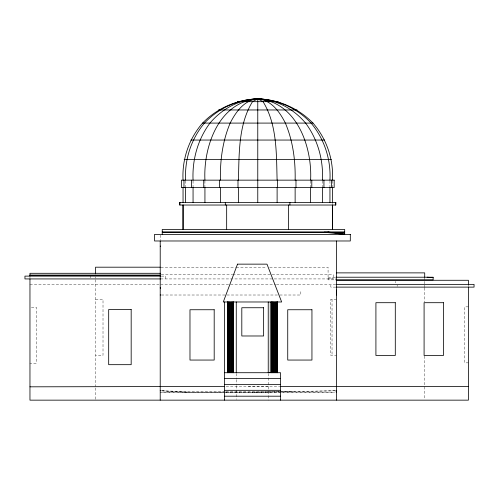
<?xml version="1.0" encoding="UTF-8"?>
<svg xmlns="http://www.w3.org/2000/svg" width="499" height="499" viewBox="0 0 499 499"><rect width="100%" height="100%" fill="white"/><g stroke="black" fill="none" stroke-linecap="round" stroke-linejoin="round"><path stroke-width="0.37" stroke-dasharray="2.5 1.87" d="M279.091 391.921L256.898 392.37L160.216 392.37M279.864 391.902L336.189 390.761L251.77 392.152M248.352 386.825L268.237 386.706M160.878 267.19L235.534 267.19M236.308 267.19L266.684 267.19M269.747 267.19L328.074 267.19L328.074 279.845L336.494 279.845M161.227 274.587L232.422 274.587M232.827 274.587L333.213 274.587L333.213 278.929M161.302 276.115L165.593 276.115L165.593 278.929M328.074 277.219L335.839 277.219M160.584 278.929L335.839 278.929M29.959 284.368L159.038 284.43M160.584 284.43L229.777 284.43M230.557 284.43L275.648 284.43M276.427 284.43L336.494 284.43M335.79 287.125L330.849 287.125L330.849 284.368M161.364 295.009L279.01 295.009M279.789 295.009L300.822 295.009L300.822 290.056M95.552 299.331L103.012 299.331L103.012 355.325L95.552 355.325M336.494 299.331L330.75 299.331L330.75 355.325L336.494 355.325M468.405 306.854L464.675 306.854L464.675 362.854L468.405 362.854M31.387 307.234L36.377 307.234L36.377 363.235L29.959 363.235M226.128 386.451L279.758 386.444M225.205 391.634L187.799 391.634L161.239 390.786L188.004 392.12M225.985 391.634L293 391.634M160.216 392.152L225.348 392.12M226.047 392.152L280.625 392.12M281.399 392.12L334.648 392.12M225.274 392.582L190.269 392.582L161.745 390.848M226.047 392.582L334.941 392.582M328.074 278.361L333.213 278.71M468.405 285.06L468.405 286.438M424.711 277.874L424.711 279.845M424.711 281.355L424.711 284.517M424.711 285.104L424.711 287.63M424.711 287.904L424.711 301.87M424.711 356.093L424.711 399.393M397.154 285.06L397.154 286.438M395.613 281.355L395.613 282.864M332.559 202.401L332.559 203.717M332.496 180.894L332.496 186.863M332.035 299.331L332.035 355.325M329.945 180.894L329.945 186.863M322.485 180.894L322.485 186.863M310.609 180.894L310.609 186.863M268.237 373.495L268.237 390.443M268.237 391.185L268.237 400.154M236.264 373.477L236.264 378.816M236.264 379.577L236.264 384.91M236.264 385.671L236.264 399.393M204.933 180.894L204.933 186.863M193.057 180.894L193.057 186.863M185.597 180.894L185.597 186.863M160.584 235.11L160.584 240.244M95.552 276.758L95.552 278.224M95.552 279.708L95.552 386.463M95.552 387.985L95.552 399.418M90.413 275.311L90.413 278.224M29.959 276.82L29.959 278.224"/><path stroke-width="0.75" d="M238.428 180.151C239.189 154.01 238.273 124.706 252.488 101.677L257.771 98.846C278.635 99.482 298.396 108.158 312.985 123.091C326.633 138.884 333.619 159.306 332.496 180.151M220.408 180.151C220.003 160.697 222.542 141.111 230.164 123.091C235.859 111.907 244.192 100.068 257.771 98.846C278.099 99.476 297.179 108.32 311.102 123.091C324.406 139.046 331.018 159.43 329.945 180.151M204.933 180.151C203.218 146.594 218.886 101.715 257.771 98.846C276.546 99.482 293.593 108.857 305.588 123.091C317.819 139.52 323.389 159.78 322.485 180.151M193.057 180.151C192.152 159.78 197.723 139.52 209.954 123.091C221.949 108.857 238.996 99.482 257.771 98.846C296.656 101.715 312.324 146.594 310.609 180.151M185.597 180.151C184.524 159.43 191.136 139.046 204.44 123.091C218.362 108.32 237.443 99.476 257.771 98.846C271.356 100.068 279.683 111.907 285.378 123.091C293 141.111 295.539 160.697 295.134 180.151M183.046 180.151C181.923 159.306 188.909 138.884 202.557 123.091C217.146 108.158 236.906 99.482 257.771 98.846L263.06 101.677C277.269 124.706 276.352 154.01 277.113 180.151M160.216 295.009L160.584 294.959M336.189 390.761L336.189 392.12M268.237 372.429L270.265 372.416L270.265 301.982M224.562 372.716L280.55 372.716L280.55 400.154M224.612 386.438L29.959 386.825M280.55 386.631L468.405 386.438M237.343 101.677L278.199 101.677M218.468 109.967L297.08 109.967M202.557 123.091L312.985 123.091M190.824 140.051L324.718 140.051M184.15 159.561L331.392 159.561M162.237 231.979L344.69 232.06M324.469 232.172L329.009 232.172M162.237 232.278L344.69 232.235M160.216 246.15L160.584 246.15M160.216 267.19L95.552 267.19L95.552 273.851M336.494 272.878L424.711 272.878L424.711 277.219M160.584 273.302L29.959 273.302L29.959 276.115M29.959 275.161L160.584 275.161M29.959 275.28L160.584 275.28M160.584 276.115L24.95 276.115L24.95 278.929L160.584 278.929M335.839 277.219L433.132 277.219L433.132 279.845L335.858 279.845M336.494 280.276L468.405 280.276L468.405 284.368M336.494 284.368L474.05 284.368L474.05 287.125L336.494 287.125M336.494 290.056L336.494 295.009M224.612 378.585L280.55 378.585M224.612 384.455L280.55 384.455M224.612 390.324L280.55 390.324M160.216 390.754L160.584 390.754M224.612 396.194L280.55 396.194M427.1 277.219L433.132 277.662M327.924 232.06L344.69 233.794M324.288 232.235L344.69 234.374L344.69 229.484L162.237 229.484L162.237 234.374M468.405 287.125L468.405 400.154L29.959 400.154L29.959 278.929M336.494 240.98L336.494 400.154M335.671 202.401L335.671 205.033M332.559 205.033L332.559 229.484M332.496 187.612L332.496 202.401M332.428 205.033L332.428 229.484M331.573 180.151L331.573 187.612M329.945 187.612L329.945 202.401M323.938 180.151L323.938 187.612M322.485 187.612L322.485 202.401M311.794 180.151L311.794 187.612M310.609 187.612L310.609 202.401M295.976 180.151L295.976 187.612M295.134 187.612L295.134 202.401M289.907 202.401L289.907 205.033M288.565 205.033L288.565 229.484M277.544 180.151L277.544 187.612M277.525 301.982L277.525 372.716M277.425 301.982L277.425 372.716M277.132 301.982L277.132 372.716M277.113 187.612L277.113 202.401M276.664 301.982L276.664 372.716M276.059 301.982L276.059 372.716M275.348 301.982L275.348 372.716M274.587 301.982L274.587 372.716M273.832 301.982L273.832 372.716M273.121 301.982L273.121 372.716M272.516 301.982L272.516 372.716M272.049 301.982L272.049 372.716M271.755 301.982L271.755 372.716M271.656 301.982L271.656 372.716M268.237 301.982L268.237 372.716M257.771 98.846L257.771 202.401M238.428 187.612L238.428 202.401M237.998 180.151L237.998 187.612M236.264 301.982L236.264 372.716M233.389 301.982L233.389 372.716M233.289 301.982L233.289 372.716M232.996 301.982L232.996 372.716M232.528 301.982L232.528 372.716M231.916 301.982L231.916 372.716M231.212 301.982L231.212 372.716M230.451 301.982L230.451 372.716M229.69 301.982L229.69 372.716M228.985 301.982L228.985 372.716M228.38 301.982L228.38 372.716M227.912 301.982L227.912 372.716M227.619 301.982L227.619 372.716M227.519 301.982L227.519 372.716M226.665 205.033L226.665 229.484M225.311 202.401L225.311 205.033M224.562 301.982L224.612 400.154M220.408 187.612L220.408 202.401M219.566 180.151L219.566 187.612M204.933 187.612L204.933 202.401M203.748 180.151L203.748 187.612M193.057 187.612L193.057 202.401M191.604 180.151L191.604 187.612M185.597 187.612L185.597 202.401M183.969 180.151L183.969 187.612M183.046 187.612L183.046 202.401M183.114 205.033L183.114 229.484M182.983 205.033L182.983 229.484M179.871 202.401L179.871 205.033M160.216 240.98L160.216 400.154M237.518 264.146L223.278 301.982L281.661 301.982L266.984 264.146L237.518 264.146M334.174 180.151L181.368 180.151L181.368 187.612L334.174 187.612L334.174 180.151M335.808 202.401L179.734 202.401L179.734 205.033L335.808 205.033L335.808 202.401M350.31 234.374L154.565 234.374L154.565 240.98L350.31 240.98L350.31 234.374M160.584 287.917L160.216 287.917L160.584 287.917M395.295 302.7L375.915 302.7L375.915 355.463L395.295 355.463L395.295 302.7M443.468 302.7L424.088 302.7L424.088 355.463L443.468 355.463L443.468 302.7M263.634 307.74L241.809 307.74L241.809 335.983L263.634 335.983L263.634 307.74M131.175 309.536L108.682 309.536L108.682 364.675L131.175 364.675L131.175 309.536M214.19 309.742L189.982 309.742L189.982 360.053L214.19 360.053L214.19 309.742M311.944 309.742L287.736 309.742L287.736 360.053L311.944 360.053L311.944 309.742"/></g></svg>
